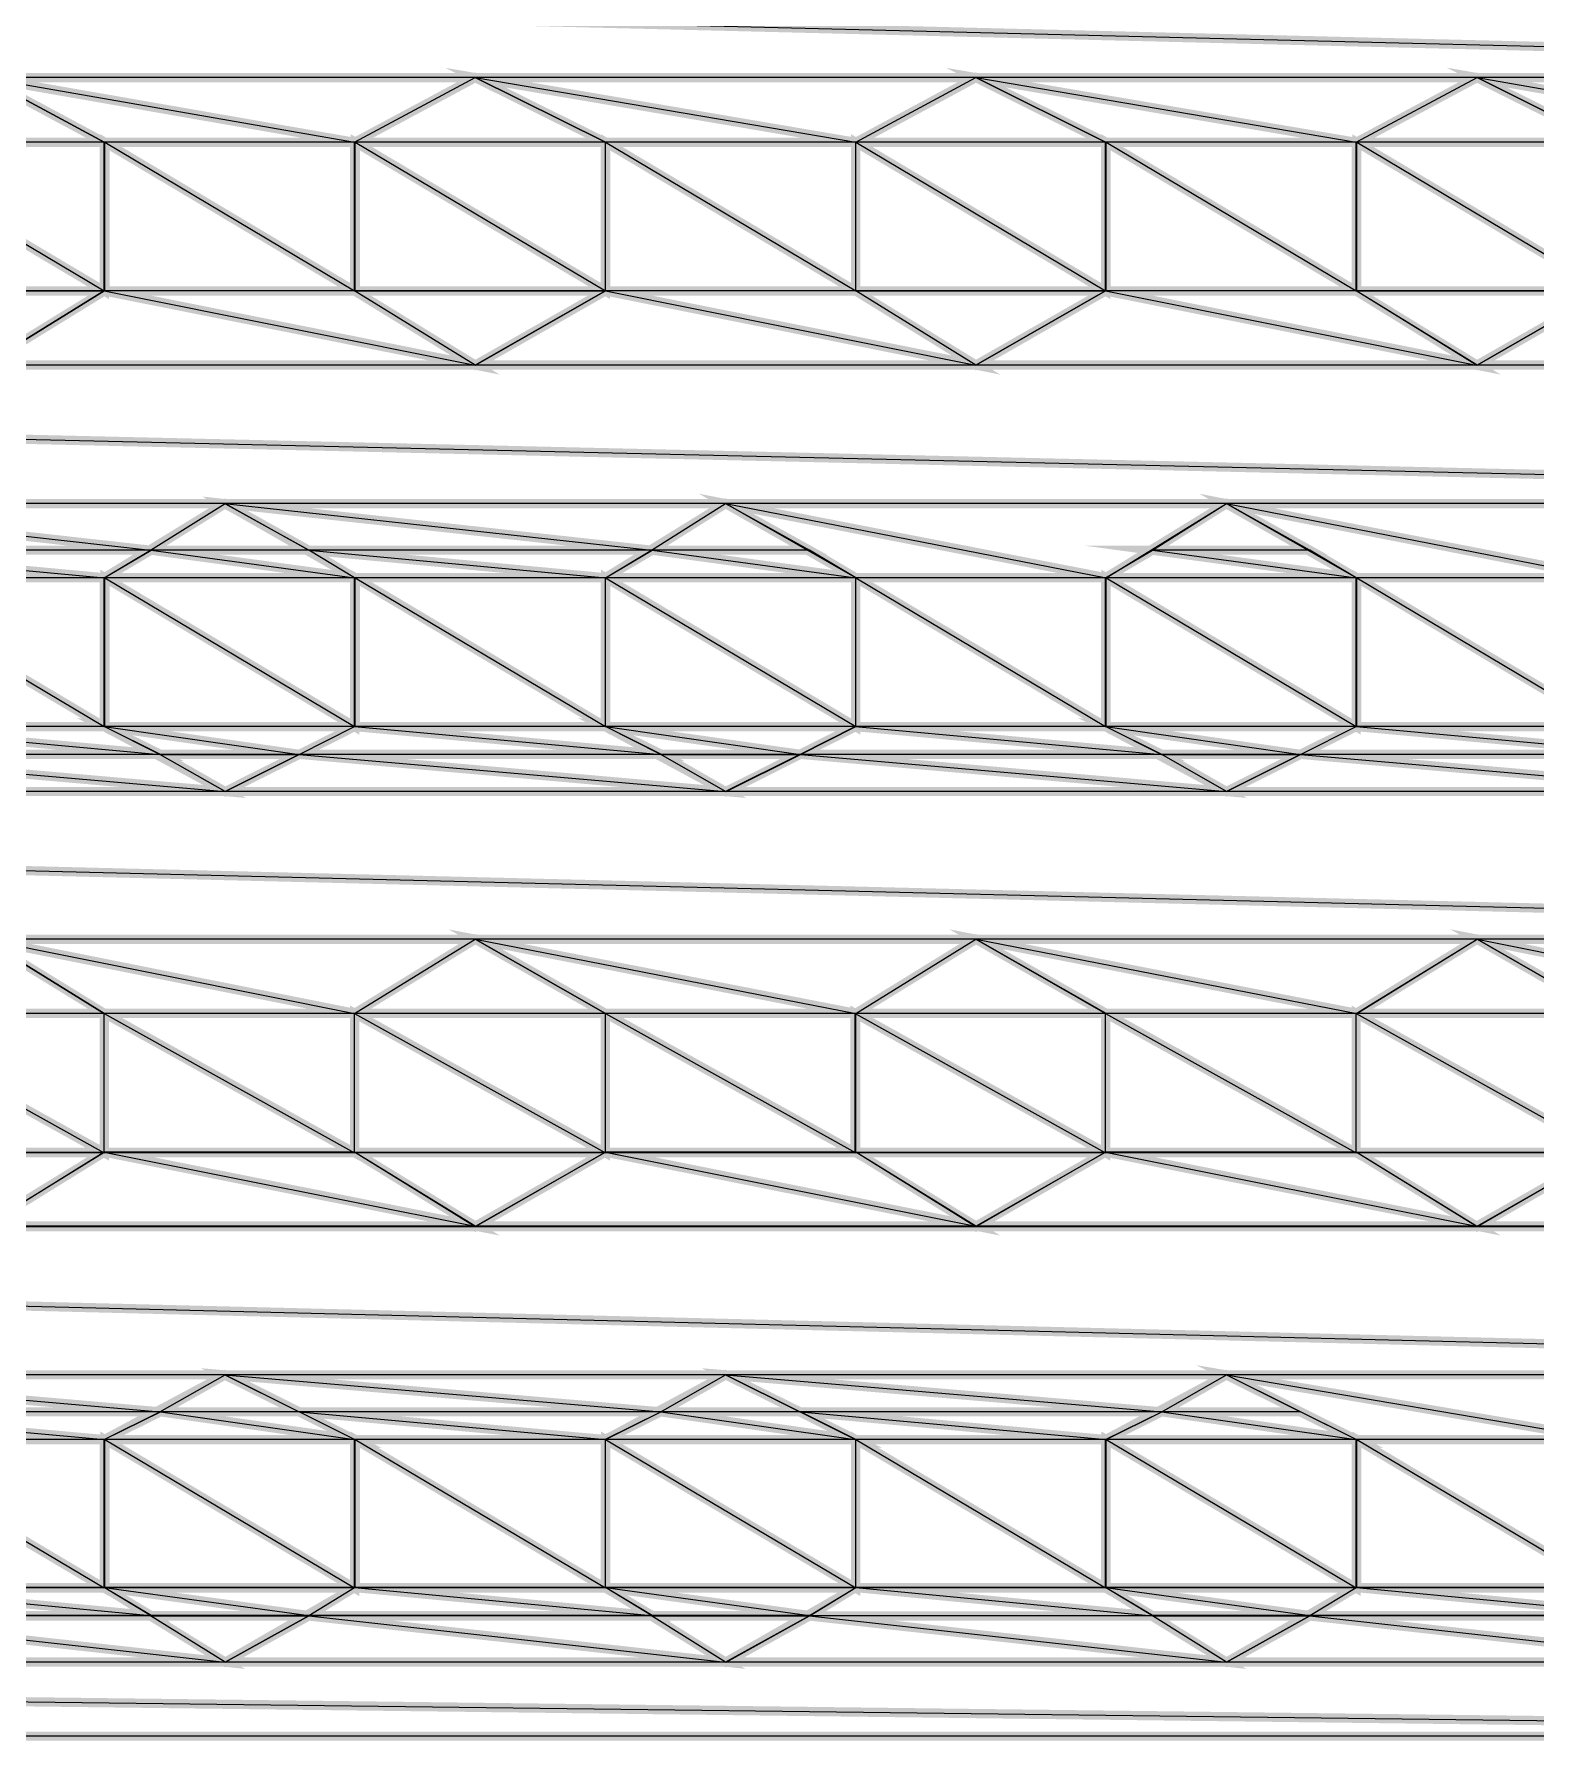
# Model space of a CAD drawing. Extents: x 0 to 210, y 0 to 297.
# Drawn here: x 188.66 to 195.53, y 147.31 to 155.12 of the extents above; entities that cross this region are included whole.
import ezdxf

# ---------------------------------------------------------------- set-up
doc = ezdxf.new("R2010")
doc.units = 0
doc.header["$MEASUREMENT"] = 0
for name, color, linetype in [('C00-00-00-BLACK', 7, 'Continuous'), ('C62-64-65', 252, 'Continuous'), ('C93-95-97', 253, 'Continuous')]:
    doc.layers.add(name, color=color, linetype=linetype)

msp = doc.modelspace()

# ---------------------------------------------------------------- linework, layer by layer
at = {"layer": 'C00-00-00-BLACK', "const_width": 0.0423}
for points in [[(188.433, 154.924), (188.984, 154.628)], [(190.129, 154.628), (190.681, 154.924)], [(190.681, 154.924), (191.276, 154.628)], [(192.421, 154.628), (192.971, 154.924)], [(192.971, 154.924), (193.564, 154.628)], [(194.71, 154.628), (195.263, 154.924)], [(195.263, 154.924), (195.855, 154.628)], [(188.984, 154.628), (188.984, 153.948)], [(190.129, 154.628), (190.129, 153.948)], [(191.276, 154.628), (191.276, 153.948)], [(192.421, 154.628), (192.421, 153.948)], [(193.564, 154.628), (193.564, 153.948)], [(194.71, 154.628), (194.71, 153.948)], [(188.433, 153.609), (188.984, 153.948)], [(190.129, 153.948), (190.681, 153.609)], [(190.681, 153.609), (191.276, 153.948)], [(192.421, 153.948), (192.971, 153.609)], [(192.971, 153.609), (193.564, 153.948)], [(194.71, 153.948), (195.263, 153.609)], [(195.263, 153.609), (195.855, 153.948)], [(188.984, 152.636), (189.537, 152.975)], [(189.537, 152.975), (190.129, 152.636)], [(191.276, 152.636), (191.826, 152.975)], [(191.826, 152.975), (192.421, 152.636)], [(193.564, 152.636), (194.117, 152.975)], [(194.117, 152.975), (194.71, 152.636)], [(188.984, 152.636), (188.984, 151.955)], [(190.129, 152.636), (190.129, 151.955)], [(191.276, 152.636), (191.276, 151.955)], [(192.421, 152.636), (192.421, 151.955)], [(193.564, 152.636), (193.564, 151.955)], [(194.71, 152.636), (194.71, 151.955)], [(188.984, 151.955), (189.537, 151.658)], [(189.537, 151.658), (190.129, 151.955)], [(191.276, 151.955), (191.826, 151.658)], [(191.826, 151.658), (192.421, 151.955)], [(193.564, 151.955), (194.117, 151.658)], [(194.117, 151.658), (194.71, 151.955)], [(188.433, 150.982), (188.984, 150.643)], [(190.129, 150.643), (190.681, 150.982)], [(190.681, 150.982), (191.276, 150.643)], [(192.421, 150.643), (192.971, 150.982)], [(192.971, 150.982), (193.564, 150.643)], [(194.71, 150.643), (195.263, 150.982)], [(195.263, 150.982), (195.855, 150.643)], [(188.984, 150.643), (188.984, 150.008)], [(190.129, 150.643), (190.129, 150.008)], [(191.276, 150.643), (191.276, 150.008)], [(192.421, 150.643), (192.421, 150.008)], [(193.564, 150.643), (193.564, 150.008)], [(194.71, 150.643), (194.71, 150.008)], [(188.433, 149.667), (188.984, 150.008)], [(190.129, 150.008), (190.681, 149.667)], [(190.681, 149.667), (191.276, 150.008)], [(192.421, 150.008), (192.971, 149.667)], [(192.971, 149.667), (193.564, 150.008)], [(194.71, 150.008), (195.263, 149.667)], [(195.263, 149.667), (195.855, 150.008)], [(188.984, 148.693), (189.537, 148.989)], [(189.537, 148.989), (190.129, 148.693)], [(191.276, 148.693), (191.826, 148.989)], [(191.826, 148.989), (192.421, 148.693)], [(193.564, 148.693), (194.117, 148.989)], [(194.117, 148.989), (194.71, 148.693)], [(188.984, 148.693), (188.984, 148.016)], [(190.129, 148.693), (190.129, 148.016)], [(191.276, 148.693), (191.276, 148.016)], [(192.421, 148.693), (192.421, 148.016)], [(193.564, 148.693), (193.564, 148.016)], [(194.71, 148.693), (194.71, 148.016)], [(188.984, 148.016), (189.537, 147.675)], [(189.537, 147.675), (190.129, 148.016)], [(191.276, 148.016), (191.826, 147.675)], [(191.826, 147.675), (192.421, 148.016)], [(193.564, 148.016), (194.117, 147.675)], [(194.117, 147.675), (194.71, 148.016)], [(201.327, 147.336), (173.972, 147.336)]]:
    msp.add_lwpolyline(points, dxfattribs=at)
at = {"layer": 'C62-64-65', "const_width": 0.0423}
for points in [[(188.433, 154.924), (188.984, 154.628), (187.838, 154.628), (188.433, 154.924)], [(190.681, 154.924), (191.276, 154.628), (190.129, 154.628), (190.681, 154.924)], [(192.971, 154.924), (193.564, 154.628), (192.421, 154.628), (192.971, 154.924)], [(195.263, 154.924), (195.855, 154.628), (194.71, 154.628), (195.263, 154.924)], [(188.984, 154.628), (187.84, 154.628), (188.984, 153.948), (188.984, 154.628)], [(187.84, 154.628), (188.984, 153.948), (187.84, 153.948), (187.84, 154.628)], [(191.276, 154.628), (190.132, 154.628), (191.276, 153.948), (191.276, 154.628)], [(190.132, 154.628), (191.276, 153.948), (190.132, 153.948), (190.132, 154.628)], [(193.564, 154.628), (192.421, 154.628), (193.564, 153.948), (193.564, 154.628)], [(192.421, 154.628), (193.564, 153.948), (192.421, 153.948), (192.421, 154.628)], [(195.855, 154.628), (194.713, 154.628), (195.855, 153.948), (195.855, 154.628)], [(194.713, 154.628), (195.855, 153.948), (194.713, 153.948), (194.713, 154.628)], [(187.838, 153.948), (188.984, 153.948), (188.433, 153.609), (187.838, 153.948)], [(190.129, 153.948), (191.276, 153.948), (190.681, 153.609), (190.129, 153.948)], [(192.421, 153.948), (193.564, 153.948), (192.971, 153.609), (192.421, 153.948)], [(194.71, 153.948), (195.855, 153.948), (195.263, 153.609), (194.71, 153.948)], [(189.537, 152.975), (189.919, 152.762), (189.195, 152.762), (189.537, 152.975)], [(191.826, 152.975), (192.209, 152.762), (191.487, 152.762), (191.826, 152.975)], [(194.117, 152.975), (194.498, 152.762), (193.778, 152.762), (194.117, 152.975)], [(189.919, 152.762), (189.198, 152.762), (190.129, 152.636), (189.919, 152.762)], [(189.198, 152.762), (190.129, 152.636), (188.984, 152.636), (189.198, 152.762)], [(192.209, 152.762), (191.49, 152.762), (192.421, 152.636), (192.209, 152.762)], [(191.49, 152.762), (192.421, 152.636), (191.276, 152.636), (191.49, 152.762)], [(194.498, 152.762), (193.778, 152.762), (194.71, 152.636), (194.498, 152.762)], [(193.778, 152.762), (194.71, 152.636), (193.564, 152.636), (193.778, 152.762)], [(190.129, 152.636), (188.987, 152.636), (190.129, 151.955), (190.129, 152.636)], [(188.987, 152.636), (190.129, 151.955), (188.987, 151.955), (188.987, 152.636)], [(192.421, 152.636), (191.277, 152.636), (192.421, 151.955), (192.421, 152.636)], [(191.277, 152.636), (192.421, 151.955), (191.277, 151.955), (191.277, 152.636)], [(194.71, 152.636), (193.566, 152.636), (194.71, 151.955), (194.71, 152.636)], [(193.566, 152.636), (194.71, 151.955), (193.566, 151.955), (193.566, 152.636)], [(190.129, 151.955), (188.984, 151.955), (189.876, 151.828), (190.129, 151.955)], [(188.984, 151.955), (189.876, 151.828), (189.241, 151.828), (188.984, 151.955)], [(192.421, 151.955), (191.276, 151.955), (192.168, 151.828), (192.421, 151.955)], [(191.276, 151.955), (192.168, 151.828), (191.532, 151.828), (191.276, 151.955)], [(194.71, 151.955), (193.564, 151.955), (194.455, 151.828), (194.71, 151.955)], [(193.564, 151.955), (194.455, 151.828), (193.821, 151.828), (193.564, 151.955)], [(189.238, 151.828), (189.876, 151.828), (189.537, 151.658), (189.238, 151.828)], [(191.529, 151.828), (192.165, 151.828), (191.826, 151.658), (191.529, 151.828)], [(193.821, 151.828), (194.455, 151.828), (194.117, 151.658), (193.821, 151.828)], [(188.433, 150.982), (188.984, 150.643), (187.838, 150.643), (188.433, 150.982)], [(190.681, 150.982), (191.276, 150.643), (190.129, 150.643), (190.681, 150.982)], [(192.971, 150.982), (193.564, 150.643), (192.421, 150.643), (192.971, 150.982)], [(195.263, 150.982), (195.855, 150.643), (194.71, 150.643), (195.263, 150.982)], [(188.984, 150.643), (187.838, 150.643), (188.984, 150.005), (188.984, 150.643)], [(187.838, 150.643), (188.984, 150.005), (187.838, 150.005), (187.838, 150.643)], [(191.276, 150.643), (190.129, 150.643), (191.276, 150.005), (191.276, 150.643)], [(190.129, 150.643), (191.276, 150.005), (190.129, 150.005), (190.129, 150.643)], [(193.564, 150.643), (192.418, 150.643), (193.564, 150.005), (193.564, 150.643)], [(192.418, 150.643), (193.564, 150.005), (192.418, 150.005), (192.418, 150.643)], [(195.855, 150.643), (194.71, 150.643), (195.855, 150.005), (195.855, 150.643)], [(194.71, 150.643), (195.855, 150.005), (194.71, 150.005), (194.71, 150.643)], [(187.838, 150.008), (188.984, 150.008), (188.433, 149.667), (187.838, 150.008)], [(190.129, 150.008), (191.276, 150.008), (190.681, 149.667), (190.129, 150.008)], [(192.421, 150.008), (193.564, 150.008), (192.971, 149.667), (192.421, 150.008)], [(194.71, 150.008), (195.855, 150.008), (195.263, 149.667), (194.71, 150.008)], [(189.537, 148.989), (189.876, 148.82), (189.238, 148.82), (189.537, 148.989)], [(191.826, 148.989), (192.165, 148.82), (191.529, 148.82), (191.826, 148.989)], [(194.117, 148.989), (194.455, 148.82), (193.821, 148.82), (194.117, 148.989)], [(189.241, 148.82), (190.129, 148.693), (188.984, 148.693), (189.241, 148.82)], [(189.876, 148.82), (189.241, 148.82), (190.129, 148.693), (189.876, 148.82)], [(191.529, 148.82), (192.418, 148.693), (191.273, 148.693), (191.529, 148.82)], [(192.165, 148.82), (191.529, 148.82), (192.418, 148.693), (192.165, 148.82)], [(193.821, 148.82), (194.71, 148.693), (193.564, 148.693), (193.821, 148.82)], [(194.455, 148.82), (193.821, 148.82), (194.71, 148.693), (194.455, 148.82)], [(190.129, 148.693), (188.987, 148.693), (190.129, 148.014), (190.129, 148.693)], [(188.987, 148.693), (190.129, 148.014), (188.987, 148.014), (188.987, 148.693)], [(192.421, 148.693), (191.277, 148.693), (192.421, 148.014), (192.421, 148.693)], [(191.277, 148.693), (192.421, 148.014), (191.277, 148.014), (191.277, 148.693)], [(194.71, 148.693), (193.566, 148.693), (194.71, 148.014), (194.71, 148.693)], [(193.566, 148.693), (194.71, 148.014), (193.566, 148.014), (193.566, 148.693)], [(188.984, 148.016), (189.919, 147.888), (189.198, 147.888), (188.984, 148.016)], [(191.276, 148.016), (192.209, 147.888), (191.49, 147.888), (191.276, 148.016)], [(193.564, 148.016), (194.498, 147.888), (193.778, 147.888), (193.564, 148.016)], [(190.129, 148.016), (188.984, 148.016), (189.919, 147.888), (190.129, 148.016)], [(192.421, 148.016), (191.276, 148.016), (192.209, 147.888), (192.421, 148.016)], [(194.71, 148.016), (193.564, 148.016), (194.498, 147.888), (194.71, 148.016)], [(189.195, 147.886), (189.919, 147.886), (189.537, 147.675), (189.195, 147.886)], [(191.487, 147.886), (192.209, 147.886), (191.826, 147.675), (191.487, 147.886)], [(193.778, 147.886), (194.498, 147.886), (194.117, 147.675), (193.778, 147.886)]]:
    msp.add_lwpolyline(points, close=True, dxfattribs=at)
at = {"layer": 'C62-64-65'}
for points in [[(188.433, 154.924), (188.984, 154.628), (187.838, 154.628), (188.433, 154.924)], [(190.681, 154.924), (191.276, 154.628), (190.129, 154.628), (190.681, 154.924)], [(192.971, 154.924), (193.564, 154.628), (192.421, 154.628), (192.971, 154.924)], [(195.263, 154.924), (195.855, 154.628), (194.71, 154.628), (195.263, 154.924)], [(188.984, 154.628), (187.84, 154.628), (188.984, 153.948), (188.984, 154.628)], [(187.84, 154.628), (188.984, 153.948), (187.84, 153.948), (187.84, 154.628)], [(191.276, 154.628), (190.132, 154.628), (191.276, 153.948), (191.276, 154.628)], [(190.132, 154.628), (191.276, 153.948), (190.132, 153.948), (190.132, 154.628)], [(193.564, 154.628), (192.421, 154.628), (193.564, 153.948), (193.564, 154.628)], [(192.421, 154.628), (193.564, 153.948), (192.421, 153.948), (192.421, 154.628)], [(195.855, 154.628), (194.713, 154.628), (195.855, 153.948), (195.855, 154.628)], [(194.713, 154.628), (195.855, 153.948), (194.713, 153.948), (194.713, 154.628)], [(187.838, 153.948), (188.984, 153.948), (188.433, 153.609), (187.838, 153.948)], [(190.129, 153.948), (191.276, 153.948), (190.681, 153.609), (190.129, 153.948)], [(192.421, 153.948), (193.564, 153.948), (192.971, 153.609), (192.421, 153.948)], [(194.71, 153.948), (195.855, 153.948), (195.263, 153.609), (194.71, 153.948)], [(189.537, 152.975), (189.919, 152.762), (189.195, 152.762), (189.537, 152.975)], [(191.826, 152.975), (192.209, 152.762), (191.487, 152.762), (191.826, 152.975)], [(194.117, 152.975), (194.498, 152.762), (193.778, 152.762), (194.117, 152.975)], [(189.198, 152.762), (190.129, 152.636), (188.984, 152.636), (189.198, 152.762)], [(189.919, 152.762), (189.198, 152.762), (190.129, 152.636), (189.919, 152.762)], [(191.49, 152.762), (192.421, 152.636), (191.276, 152.636), (191.49, 152.762)], [(192.209, 152.762), (191.49, 152.762), (192.421, 152.636), (192.209, 152.762)], [(193.778, 152.762), (194.71, 152.636), (193.564, 152.636), (193.778, 152.762)], [(194.498, 152.762), (193.778, 152.762), (194.71, 152.636), (194.498, 152.762)], [(190.129, 152.636), (188.987, 152.636), (190.129, 151.955), (190.129, 152.636)], [(188.987, 152.636), (190.129, 151.955), (188.987, 151.955), (188.987, 152.636)], [(192.421, 152.636), (191.277, 152.636), (192.421, 151.955), (192.421, 152.636)], [(191.277, 152.636), (192.421, 151.955), (191.277, 151.955), (191.277, 152.636)], [(194.71, 152.636), (193.566, 152.636), (194.71, 151.955), (194.71, 152.636)], [(193.566, 152.636), (194.71, 151.955), (193.566, 151.955), (193.566, 152.636)], [(190.129, 151.955), (188.984, 151.955), (189.876, 151.828), (190.129, 151.955)], [(188.984, 151.955), (189.876, 151.828), (189.241, 151.828), (188.984, 151.955)], [(192.421, 151.955), (191.276, 151.955), (192.168, 151.828), (192.421, 151.955)], [(191.276, 151.955), (192.168, 151.828), (191.532, 151.828), (191.276, 151.955)], [(194.71, 151.955), (193.564, 151.955), (194.455, 151.828), (194.71, 151.955)], [(193.564, 151.955), (194.455, 151.828), (193.821, 151.828), (193.564, 151.955)], [(189.238, 151.828), (189.876, 151.828), (189.537, 151.658), (189.238, 151.828)], [(191.529, 151.828), (192.165, 151.828), (191.826, 151.658), (191.529, 151.828)], [(193.821, 151.828), (194.455, 151.828), (194.117, 151.658), (193.821, 151.828)], [(188.433, 150.982), (188.984, 150.643), (187.838, 150.643), (188.433, 150.982)], [(190.681, 150.982), (191.276, 150.643), (190.129, 150.643), (190.681, 150.982)], [(192.971, 150.982), (193.564, 150.643), (192.421, 150.643), (192.971, 150.982)], [(195.263, 150.982), (195.855, 150.643), (194.71, 150.643), (195.263, 150.982)], [(188.984, 150.643), (187.838, 150.643), (188.984, 150.005), (188.984, 150.643)], [(187.838, 150.643), (188.984, 150.005), (187.838, 150.005), (187.838, 150.643)], [(191.276, 150.643), (190.129, 150.643), (191.276, 150.005), (191.276, 150.643)], [(190.129, 150.643), (191.276, 150.005), (190.129, 150.005), (190.129, 150.643)], [(193.564, 150.643), (192.418, 150.643), (193.564, 150.005), (193.564, 150.643)], [(192.418, 150.643), (193.564, 150.005), (192.418, 150.005), (192.418, 150.643)], [(195.855, 150.643), (194.71, 150.643), (195.855, 150.005), (195.855, 150.643)], [(194.71, 150.643), (195.855, 150.005), (194.71, 150.005), (194.71, 150.643)], [(187.838, 150.008), (188.984, 150.008), (188.433, 149.667), (187.838, 150.008)], [(190.129, 150.008), (191.276, 150.008), (190.681, 149.667), (190.129, 150.008)], [(192.421, 150.008), (193.564, 150.008), (192.971, 149.667), (192.421, 150.008)], [(194.71, 150.008), (195.855, 150.008), (195.263, 149.667), (194.71, 150.008)], [(189.537, 148.989), (189.876, 148.82), (189.238, 148.82), (189.537, 148.989)], [(191.826, 148.989), (192.165, 148.82), (191.529, 148.82), (191.826, 148.989)], [(194.117, 148.989), (194.455, 148.82), (193.821, 148.82), (194.117, 148.989)], [(189.241, 148.82), (190.129, 148.693), (188.984, 148.693), (189.241, 148.82)], [(189.876, 148.82), (189.241, 148.82), (190.129, 148.693), (189.876, 148.82)], [(191.529, 148.82), (192.418, 148.693), (191.273, 148.693), (191.529, 148.82)], [(192.165, 148.82), (191.529, 148.82), (192.418, 148.693), (192.165, 148.82)], [(193.821, 148.82), (194.71, 148.693), (193.564, 148.693), (193.821, 148.82)], [(194.455, 148.82), (193.821, 148.82), (194.71, 148.693), (194.455, 148.82)], [(190.129, 148.693), (188.987, 148.693), (190.129, 148.014), (190.129, 148.693)], [(188.987, 148.693), (190.129, 148.014), (188.987, 148.014), (188.987, 148.693)], [(192.421, 148.693), (191.277, 148.693), (192.421, 148.014), (192.421, 148.693)], [(191.277, 148.693), (192.421, 148.014), (191.277, 148.014), (191.277, 148.693)], [(194.71, 148.693), (193.566, 148.693), (194.71, 148.014), (194.71, 148.693)], [(193.566, 148.693), (194.71, 148.014), (193.566, 148.014), (193.566, 148.693)], [(190.129, 148.016), (188.984, 148.016), (189.919, 147.888), (190.129, 148.016)], [(188.984, 148.016), (189.919, 147.888), (189.198, 147.888), (188.984, 148.016)], [(192.421, 148.016), (191.276, 148.016), (192.209, 147.888), (192.421, 148.016)], [(191.276, 148.016), (192.209, 147.888), (191.49, 147.888), (191.276, 148.016)], [(194.71, 148.016), (193.564, 148.016), (194.498, 147.888), (194.71, 148.016)], [(193.564, 148.016), (194.498, 147.888), (193.778, 147.888), (193.564, 148.016)], [(189.195, 147.886), (189.919, 147.886), (189.537, 147.675), (189.195, 147.886)], [(191.487, 147.886), (192.209, 147.886), (191.826, 147.675), (191.487, 147.886)], [(193.778, 147.886), (194.498, 147.886), (194.117, 147.675), (193.778, 147.886)]]:
    msp.add_lwpolyline(points, close=True, dxfattribs=at)
at = {"layer": 'C93-95-97', "const_width": 0.0423}
for points in [[(173.972, 155.601), (201.327, 154.924), (173.972, 154.924), (173.972, 155.601)], [(201.327, 155.601), (173.972, 155.601), (201.327, 154.924), (201.327, 155.601)], [(190.681, 154.924), (188.433, 154.924), (190.129, 154.628), (190.681, 154.924)], [(188.433, 154.924), (190.129, 154.628), (188.984, 154.628), (188.433, 154.924)], [(192.971, 154.924), (190.681, 154.924), (192.421, 154.628), (192.971, 154.924)], [(190.681, 154.924), (192.421, 154.628), (191.276, 154.628), (190.681, 154.924)], [(195.263, 154.924), (192.971, 154.924), (194.71, 154.628), (195.263, 154.924)], [(192.971, 154.924), (194.71, 154.628), (193.564, 154.628), (192.971, 154.924)], [(197.551, 154.924), (195.263, 154.924), (196.959, 154.628), (197.551, 154.924)], [(195.263, 154.924), (196.959, 154.628), (195.855, 154.628), (195.263, 154.924)], [(190.129, 154.628), (188.987, 154.628), (190.129, 153.948), (190.129, 154.628)], [(188.987, 154.628), (190.129, 153.948), (188.987, 153.948), (188.987, 154.628)], [(192.421, 154.628), (191.277, 154.628), (192.421, 153.948), (192.421, 154.628)], [(191.277, 154.628), (192.421, 153.948), (191.277, 153.948), (191.277, 154.628)], [(194.71, 154.628), (193.566, 154.628), (194.71, 153.948), (194.71, 154.628)], [(193.566, 154.628), (194.71, 153.948), (193.566, 153.948), (193.566, 154.628)], [(188.984, 153.948), (190.681, 153.609), (188.433, 153.609), (188.984, 153.948)], [(190.129, 153.948), (188.984, 153.948), (190.681, 153.609), (190.129, 153.948)], [(191.276, 153.948), (192.971, 153.609), (190.682, 153.609), (191.276, 153.948)], [(192.421, 153.948), (191.276, 153.948), (192.971, 153.609), (192.421, 153.948)], [(193.564, 153.948), (195.26, 153.609), (192.971, 153.609), (193.564, 153.948)], [(194.71, 153.948), (193.564, 153.948), (195.26, 153.609), (194.71, 153.948)], [(195.855, 153.948), (197.551, 153.609), (195.263, 153.609), (195.855, 153.948)], [(173.972, 153.609), (201.327, 152.975), (173.972, 152.975), (173.972, 153.609)], [(201.327, 153.609), (173.972, 153.609), (201.327, 152.975), (201.327, 153.609)], [(189.537, 152.975), (187.288, 152.975), (189.195, 152.762), (189.537, 152.975)], [(187.288, 152.975), (189.195, 152.762), (187.627, 152.762), (187.288, 152.975)], [(191.826, 152.975), (189.534, 152.975), (191.487, 152.762), (191.826, 152.975)], [(189.534, 152.975), (191.487, 152.762), (189.919, 152.762), (189.534, 152.975)], [(194.117, 152.975), (191.826, 152.975), (193.566, 152.636), (194.117, 152.975)], [(191.826, 152.975), (193.566, 152.636), (192.421, 152.636), (191.826, 152.975)], [(196.405, 152.975), (194.115, 152.975), (195.855, 152.636), (196.405, 152.975)], [(194.115, 152.975), (195.855, 152.636), (194.71, 152.636), (194.115, 152.975)], [(189.195, 152.762), (187.627, 152.762), (188.984, 152.636), (189.195, 152.762)], [(187.627, 152.762), (188.984, 152.636), (187.838, 152.636), (187.627, 152.762)], [(191.487, 152.762), (189.919, 152.762), (191.276, 152.636), (191.487, 152.762)], [(189.919, 152.762), (191.276, 152.636), (190.129, 152.636), (189.919, 152.762)], [(188.984, 152.636), (187.84, 152.636), (188.984, 151.955), (188.984, 152.636)], [(187.84, 152.636), (188.984, 151.955), (187.84, 151.955), (187.84, 152.636)], [(191.276, 152.636), (190.132, 152.636), (191.276, 151.955), (191.276, 152.636)], [(190.132, 152.636), (191.276, 151.955), (190.132, 151.955), (190.132, 152.636)], [(193.564, 152.636), (192.421, 152.636), (193.564, 151.955), (193.564, 152.636)], [(192.421, 152.636), (193.564, 151.955), (192.421, 151.955), (192.421, 152.636)], [(195.855, 152.636), (194.713, 152.636), (195.855, 151.955), (195.855, 152.636)], [(194.713, 152.636), (195.855, 151.955), (194.713, 151.955), (194.713, 152.636)], [(188.984, 151.955), (187.838, 151.955), (189.238, 151.828), (188.984, 151.955)], [(187.838, 151.955), (189.238, 151.828), (187.584, 151.828), (187.838, 151.955)], [(191.276, 151.955), (190.129, 151.955), (191.529, 151.828), (191.276, 151.955)], [(190.129, 151.955), (191.529, 151.828), (189.876, 151.828), (190.129, 151.955)], [(193.564, 151.955), (192.418, 151.955), (193.818, 151.828), (193.564, 151.955)], [(192.418, 151.955), (193.818, 151.828), (192.165, 151.828), (192.418, 151.955)], [(195.855, 151.955), (194.71, 151.955), (196.108, 151.828), (195.855, 151.955)], [(194.71, 151.955), (196.108, 151.828), (194.455, 151.828), (194.71, 151.955)], [(189.238, 151.828), (187.584, 151.828), (189.537, 151.658), (189.238, 151.828)], [(187.584, 151.828), (189.537, 151.658), (187.288, 151.658), (187.584, 151.828)], [(191.529, 151.828), (189.876, 151.828), (191.826, 151.658), (191.529, 151.828)], [(189.876, 151.828), (191.826, 151.658), (189.537, 151.658), (189.876, 151.828)], [(193.821, 151.828), (192.168, 151.828), (194.117, 151.658), (193.821, 151.828)], [(192.168, 151.828), (194.117, 151.658), (191.829, 151.658), (192.168, 151.828)], [(196.108, 151.828), (194.455, 151.828), (196.405, 151.658), (196.108, 151.828)], [(194.455, 151.828), (196.405, 151.658), (194.117, 151.658), (194.455, 151.828)], [(173.972, 151.658), (201.327, 150.982), (173.972, 150.982), (173.972, 151.658)], [(201.327, 151.658), (173.972, 151.658), (201.327, 150.982), (201.327, 151.658)], [(188.433, 150.982), (190.129, 150.643), (188.984, 150.643), (188.433, 150.982)], [(190.681, 150.982), (192.421, 150.643), (191.276, 150.643), (190.681, 150.982)], [(192.971, 150.982), (194.713, 150.643), (193.566, 150.643), (192.971, 150.982)], [(195.263, 150.982), (196.959, 150.643), (195.855, 150.643), (195.263, 150.982)], [(190.681, 150.982), (188.433, 150.982), (190.129, 150.643), (190.681, 150.982)], [(192.971, 150.982), (190.681, 150.982), (192.421, 150.643), (192.971, 150.982)], [(195.263, 150.982), (192.971, 150.982), (194.713, 150.643), (195.263, 150.982)], [(197.551, 150.982), (195.263, 150.982), (196.959, 150.643), (197.551, 150.982)], [(190.129, 150.643), (188.984, 150.643), (190.129, 150.005), (190.129, 150.643)], [(188.984, 150.643), (190.129, 150.005), (188.984, 150.005), (188.984, 150.643)], [(192.421, 150.643), (191.276, 150.643), (192.421, 150.005), (192.421, 150.643)], [(191.276, 150.643), (192.421, 150.005), (191.276, 150.005), (191.276, 150.643)], [(194.71, 150.643), (193.564, 150.643), (194.71, 150.005), (194.71, 150.643)], [(193.564, 150.643), (194.71, 150.005), (193.564, 150.005), (193.564, 150.643)], [(188.984, 150.008), (190.681, 149.67), (188.433, 149.67), (188.984, 150.008)], [(190.129, 150.008), (188.984, 150.008), (190.681, 149.67), (190.129, 150.008)], [(191.276, 150.008), (192.971, 149.67), (190.682, 149.67), (191.276, 150.008)], [(192.421, 150.008), (191.276, 150.008), (192.971, 149.67), (192.421, 150.008)], [(193.564, 150.008), (195.26, 149.67), (192.971, 149.67), (193.564, 150.008)], [(194.71, 150.008), (193.564, 150.008), (195.26, 149.67), (194.71, 150.008)], [(195.855, 150.008), (197.551, 149.67), (195.263, 149.67), (195.855, 150.008)], [(173.972, 149.667), (201.327, 148.989), (173.972, 148.989), (173.972, 149.667)], [(201.327, 149.667), (173.972, 149.667), (201.327, 148.989), (201.327, 149.667)], [(189.537, 148.989), (187.288, 148.989), (189.238, 148.82), (189.537, 148.989)], [(187.288, 148.989), (189.238, 148.82), (187.584, 148.82), (187.288, 148.989)], [(191.826, 148.989), (189.534, 148.989), (191.529, 148.82), (191.826, 148.989)], [(189.534, 148.989), (191.529, 148.82), (189.873, 148.82), (189.534, 148.989)], [(194.117, 148.989), (191.826, 148.989), (193.821, 148.82), (194.117, 148.989)], [(191.826, 148.989), (193.821, 148.82), (192.165, 148.82), (191.826, 148.989)], [(196.405, 148.989), (194.115, 148.989), (195.855, 148.693), (196.405, 148.989)], [(194.115, 148.989), (195.855, 148.693), (194.71, 148.693), (194.115, 148.989)], [(189.238, 148.82), (187.584, 148.82), (188.984, 148.693), (189.238, 148.82)], [(187.584, 148.82), (188.984, 148.693), (187.838, 148.693), (187.584, 148.82)], [(191.529, 148.82), (189.876, 148.82), (191.276, 148.693), (191.529, 148.82)], [(189.876, 148.82), (191.276, 148.693), (190.129, 148.693), (189.876, 148.82)], [(193.821, 148.82), (192.168, 148.82), (193.566, 148.693), (193.821, 148.82)], [(192.168, 148.82), (193.566, 148.693), (192.421, 148.693), (192.168, 148.82)], [(188.984, 148.693), (187.84, 148.693), (188.984, 148.014), (188.984, 148.693)], [(187.84, 148.693), (188.984, 148.014), (187.84, 148.014), (187.84, 148.693)], [(191.276, 148.693), (190.132, 148.693), (191.276, 148.014), (191.276, 148.693)], [(190.132, 148.693), (191.276, 148.014), (190.132, 148.014), (190.132, 148.693)], [(193.564, 148.693), (192.421, 148.693), (193.564, 148.014), (193.564, 148.693)], [(192.421, 148.693), (193.564, 148.014), (192.421, 148.014), (192.421, 148.693)], [(195.855, 148.693), (194.713, 148.693), (195.855, 148.014), (195.855, 148.693)], [(194.713, 148.693), (195.855, 148.014), (194.713, 148.014), (194.713, 148.693)], [(188.984, 148.016), (187.838, 148.016), (189.195, 147.888), (188.984, 148.016)], [(187.838, 148.016), (189.195, 147.888), (187.627, 147.888), (187.838, 148.016)], [(191.276, 148.016), (190.129, 148.016), (191.487, 147.888), (191.276, 148.016)], [(190.129, 148.016), (191.487, 147.888), (189.919, 147.888), (190.129, 148.016)], [(193.564, 148.016), (192.421, 148.016), (193.778, 147.886), (193.564, 148.016)], [(192.421, 148.016), (193.778, 147.886), (192.209, 147.886), (192.421, 148.016)], [(195.855, 148.016), (194.71, 148.016), (196.067, 147.888), (195.855, 148.016)], [(194.71, 148.016), (196.067, 147.888), (194.498, 147.888), (194.71, 148.016)], [(187.627, 147.886), (189.537, 147.675), (187.288, 147.675), (187.627, 147.886)], [(189.195, 147.886), (187.627, 147.886), (189.537, 147.675), (189.195, 147.886)], [(189.919, 147.886), (191.826, 147.675), (189.537, 147.675), (189.919, 147.886)], [(191.487, 147.886), (189.919, 147.886), (191.826, 147.675), (191.487, 147.886)], [(192.209, 147.886), (194.117, 147.675), (191.829, 147.675), (192.209, 147.886)], [(193.778, 147.886), (192.209, 147.886), (194.117, 147.675), (193.778, 147.886)], [(194.498, 147.886), (196.405, 147.675), (194.117, 147.675), (194.498, 147.886)], [(196.067, 147.886), (194.498, 147.886), (196.405, 147.675), (196.067, 147.886)], [(173.972, 147.675), (201.327, 147.336), (173.972, 147.336), (173.972, 147.675)], [(201.327, 147.675), (173.972, 147.675), (201.327, 147.336), (201.327, 147.675)]]:
    msp.add_lwpolyline(points, close=True, dxfattribs=at)
at = {"layer": 'C93-95-97'}
for points in [[(201.327, 155.601), (173.972, 155.601), (201.327, 154.924), (201.327, 155.601)], [(173.972, 155.601), (201.327, 154.924), (173.972, 154.924), (173.972, 155.601)], [(190.681, 154.924), (188.433, 154.924), (190.129, 154.628), (190.681, 154.924)], [(188.433, 154.924), (190.129, 154.628), (188.984, 154.628), (188.433, 154.924)], [(192.971, 154.924), (190.681, 154.924), (192.421, 154.628), (192.971, 154.924)], [(190.681, 154.924), (192.421, 154.628), (191.276, 154.628), (190.681, 154.924)], [(195.263, 154.924), (192.971, 154.924), (194.71, 154.628), (195.263, 154.924)], [(192.971, 154.924), (194.71, 154.628), (193.564, 154.628), (192.971, 154.924)], [(197.551, 154.924), (195.263, 154.924), (196.959, 154.628), (197.551, 154.924)], [(195.263, 154.924), (196.959, 154.628), (195.855, 154.628), (195.263, 154.924)], [(190.129, 154.628), (188.987, 154.628), (190.129, 153.948), (190.129, 154.628)], [(188.987, 154.628), (190.129, 153.948), (188.987, 153.948), (188.987, 154.628)], [(192.421, 154.628), (191.277, 154.628), (192.421, 153.948), (192.421, 154.628)], [(191.277, 154.628), (192.421, 153.948), (191.277, 153.948), (191.277, 154.628)], [(194.71, 154.628), (193.566, 154.628), (194.71, 153.948), (194.71, 154.628)], [(193.566, 154.628), (194.71, 153.948), (193.566, 153.948), (193.566, 154.628)], [(188.984, 153.948), (190.681, 153.609), (188.433, 153.609), (188.984, 153.948)], [(190.129, 153.948), (188.984, 153.948), (190.681, 153.609), (190.129, 153.948)], [(191.276, 153.948), (192.971, 153.609), (190.682, 153.609), (191.276, 153.948)], [(192.421, 153.948), (191.276, 153.948), (192.971, 153.609), (192.421, 153.948)], [(193.564, 153.948), (195.26, 153.609), (192.971, 153.609), (193.564, 153.948)], [(194.71, 153.948), (193.564, 153.948), (195.26, 153.609), (194.71, 153.948)], [(195.855, 153.948), (197.551, 153.609), (195.263, 153.609), (195.855, 153.948)], [(201.327, 153.609), (173.972, 153.609), (201.327, 152.975), (201.327, 153.609)], [(173.972, 153.609), (201.327, 152.975), (173.972, 152.975), (173.972, 153.609)], [(189.537, 152.975), (187.288, 152.975), (189.195, 152.762), (189.537, 152.975)], [(187.288, 152.975), (189.195, 152.762), (187.627, 152.762), (187.288, 152.975)], [(191.826, 152.975), (189.534, 152.975), (191.487, 152.762), (191.826, 152.975)], [(189.534, 152.975), (191.487, 152.762), (189.919, 152.762), (189.534, 152.975)], [(194.117, 152.975), (191.826, 152.975), (193.566, 152.636), (194.117, 152.975)], [(191.826, 152.975), (193.566, 152.636), (192.421, 152.636), (191.826, 152.975)], [(196.405, 152.975), (194.115, 152.975), (195.855, 152.636), (196.405, 152.975)], [(194.115, 152.975), (195.855, 152.636), (194.71, 152.636), (194.115, 152.975)], [(189.195, 152.762), (187.627, 152.762), (188.984, 152.636), (189.195, 152.762)], [(187.627, 152.762), (188.984, 152.636), (187.838, 152.636), (187.627, 152.762)], [(191.487, 152.762), (189.919, 152.762), (191.276, 152.636), (191.487, 152.762)], [(189.919, 152.762), (191.276, 152.636), (190.129, 152.636), (189.919, 152.762)], [(188.984, 152.636), (187.84, 152.636), (188.984, 151.955), (188.984, 152.636)], [(187.84, 152.636), (188.984, 151.955), (187.84, 151.955), (187.84, 152.636)], [(191.276, 152.636), (190.132, 152.636), (191.276, 151.955), (191.276, 152.636)], [(190.132, 152.636), (191.276, 151.955), (190.132, 151.955), (190.132, 152.636)], [(193.564, 152.636), (192.421, 152.636), (193.564, 151.955), (193.564, 152.636)], [(192.421, 152.636), (193.564, 151.955), (192.421, 151.955), (192.421, 152.636)], [(195.855, 152.636), (194.713, 152.636), (195.855, 151.955), (195.855, 152.636)], [(194.713, 152.636), (195.855, 151.955), (194.713, 151.955), (194.713, 152.636)], [(187.838, 151.955), (189.238, 151.828), (187.584, 151.828), (187.838, 151.955)], [(188.984, 151.955), (187.838, 151.955), (189.238, 151.828), (188.984, 151.955)], [(190.129, 151.955), (191.529, 151.828), (189.876, 151.828), (190.129, 151.955)], [(191.276, 151.955), (190.129, 151.955), (191.529, 151.828), (191.276, 151.955)], [(192.418, 151.955), (193.818, 151.828), (192.165, 151.828), (192.418, 151.955)], [(193.564, 151.955), (192.418, 151.955), (193.818, 151.828), (193.564, 151.955)], [(194.71, 151.955), (196.108, 151.828), (194.455, 151.828), (194.71, 151.955)], [(195.855, 151.955), (194.71, 151.955), (196.108, 151.828), (195.855, 151.955)], [(187.584, 151.828), (189.537, 151.658), (187.288, 151.658), (187.584, 151.828)], [(189.238, 151.828), (187.584, 151.828), (189.537, 151.658), (189.238, 151.828)], [(189.876, 151.828), (191.826, 151.658), (189.537, 151.658), (189.876, 151.828)], [(191.529, 151.828), (189.876, 151.828), (191.826, 151.658), (191.529, 151.828)], [(192.168, 151.828), (194.117, 151.658), (191.829, 151.658), (192.168, 151.828)], [(193.821, 151.828), (192.168, 151.828), (194.117, 151.658), (193.821, 151.828)], [(194.455, 151.828), (196.405, 151.658), (194.117, 151.658), (194.455, 151.828)], [(196.108, 151.828), (194.455, 151.828), (196.405, 151.658), (196.108, 151.828)], [(201.327, 151.658), (173.972, 151.658), (201.327, 150.982), (201.327, 151.658)], [(173.972, 151.658), (201.327, 150.982), (173.972, 150.982), (173.972, 151.658)], [(190.681, 150.982), (188.433, 150.982), (190.129, 150.643), (190.681, 150.982)], [(188.433, 150.982), (190.129, 150.643), (188.984, 150.643), (188.433, 150.982)], [(192.971, 150.982), (190.681, 150.982), (192.421, 150.643), (192.971, 150.982)], [(190.681, 150.982), (192.421, 150.643), (191.276, 150.643), (190.681, 150.982)], [(195.263, 150.982), (192.971, 150.982), (194.713, 150.643), (195.263, 150.982)], [(192.971, 150.982), (194.713, 150.643), (193.566, 150.643), (192.971, 150.982)], [(197.551, 150.982), (195.263, 150.982), (196.959, 150.643), (197.551, 150.982)], [(195.263, 150.982), (196.959, 150.643), (195.855, 150.643), (195.263, 150.982)], [(190.129, 150.643), (188.984, 150.643), (190.129, 150.005), (190.129, 150.643)], [(188.984, 150.643), (190.129, 150.005), (188.984, 150.005), (188.984, 150.643)], [(192.421, 150.643), (191.276, 150.643), (192.421, 150.005), (192.421, 150.643)], [(191.276, 150.643), (192.421, 150.005), (191.276, 150.005), (191.276, 150.643)], [(194.71, 150.643), (193.564, 150.643), (194.71, 150.005), (194.71, 150.643)], [(193.564, 150.643), (194.71, 150.005), (193.564, 150.005), (193.564, 150.643)], [(188.984, 150.008), (190.681, 149.67), (188.433, 149.67), (188.984, 150.008)], [(190.129, 150.008), (188.984, 150.008), (190.681, 149.67), (190.129, 150.008)], [(191.276, 150.008), (192.971, 149.67), (190.682, 149.67), (191.276, 150.008)], [(192.421, 150.008), (191.276, 150.008), (192.971, 149.67), (192.421, 150.008)], [(193.564, 150.008), (195.26, 149.67), (192.971, 149.67), (193.564, 150.008)], [(194.71, 150.008), (193.564, 150.008), (195.26, 149.67), (194.71, 150.008)], [(195.855, 150.008), (197.551, 149.67), (195.263, 149.67), (195.855, 150.008)], [(201.327, 149.667), (173.972, 149.667), (201.327, 148.989), (201.327, 149.667)], [(173.972, 149.667), (201.327, 148.989), (173.972, 148.989), (173.972, 149.667)], [(189.537, 148.989), (187.288, 148.989), (189.238, 148.82), (189.537, 148.989)], [(187.288, 148.989), (189.238, 148.82), (187.584, 148.82), (187.288, 148.989)], [(191.826, 148.989), (189.534, 148.989), (191.529, 148.82), (191.826, 148.989)], [(189.534, 148.989), (191.529, 148.82), (189.873, 148.82), (189.534, 148.989)], [(194.117, 148.989), (191.826, 148.989), (193.821, 148.82), (194.117, 148.989)], [(191.826, 148.989), (193.821, 148.82), (192.165, 148.82), (191.826, 148.989)], [(196.405, 148.989), (194.115, 148.989), (195.855, 148.693), (196.405, 148.989)], [(194.115, 148.989), (195.855, 148.693), (194.71, 148.693), (194.115, 148.989)], [(189.238, 148.82), (187.584, 148.82), (188.984, 148.693), (189.238, 148.82)], [(187.584, 148.82), (188.984, 148.693), (187.838, 148.693), (187.584, 148.82)], [(191.529, 148.82), (189.876, 148.82), (191.276, 148.693), (191.529, 148.82)], [(189.876, 148.82), (191.276, 148.693), (190.129, 148.693), (189.876, 148.82)], [(193.821, 148.82), (192.168, 148.82), (193.566, 148.693), (193.821, 148.82)], [(192.168, 148.82), (193.566, 148.693), (192.421, 148.693), (192.168, 148.82)], [(188.984, 148.693), (187.84, 148.693), (188.984, 148.014), (188.984, 148.693)], [(187.84, 148.693), (188.984, 148.014), (187.84, 148.014), (187.84, 148.693)], [(191.276, 148.693), (190.132, 148.693), (191.276, 148.014), (191.276, 148.693)], [(190.132, 148.693), (191.276, 148.014), (190.132, 148.014), (190.132, 148.693)], [(193.564, 148.693), (192.421, 148.693), (193.564, 148.014), (193.564, 148.693)], [(192.421, 148.693), (193.564, 148.014), (192.421, 148.014), (192.421, 148.693)], [(195.855, 148.693), (194.713, 148.693), (195.855, 148.014), (195.855, 148.693)], [(194.713, 148.693), (195.855, 148.014), (194.713, 148.014), (194.713, 148.693)], [(187.838, 148.016), (189.195, 147.888), (187.627, 147.888), (187.838, 148.016)], [(188.984, 148.016), (187.838, 148.016), (189.195, 147.888), (188.984, 148.016)], [(190.129, 148.016), (191.487, 147.888), (189.919, 147.888), (190.129, 148.016)], [(191.276, 148.016), (190.129, 148.016), (191.487, 147.888), (191.276, 148.016)], [(192.421, 148.016), (193.778, 147.886), (192.209, 147.886), (192.421, 148.016)], [(193.564, 148.016), (192.421, 148.016), (193.778, 147.886), (193.564, 148.016)], [(194.71, 148.016), (196.067, 147.888), (194.498, 147.888), (194.71, 148.016)], [(195.855, 148.016), (194.71, 148.016), (196.067, 147.888), (195.855, 148.016)], [(187.627, 147.886), (189.537, 147.675), (187.288, 147.675), (187.627, 147.886)], [(189.195, 147.886), (187.627, 147.886), (189.537, 147.675), (189.195, 147.886)], [(189.919, 147.886), (191.826, 147.675), (189.537, 147.675), (189.919, 147.886)], [(191.487, 147.886), (189.919, 147.886), (191.826, 147.675), (191.487, 147.886)], [(192.209, 147.886), (194.117, 147.675), (191.829, 147.675), (192.209, 147.886)], [(193.778, 147.886), (192.209, 147.886), (194.117, 147.675), (193.778, 147.886)], [(194.498, 147.886), (196.405, 147.675), (194.117, 147.675), (194.498, 147.886)], [(196.067, 147.886), (194.498, 147.886), (196.405, 147.675), (196.067, 147.886)], [(201.327, 147.675), (173.972, 147.675), (201.327, 147.336), (201.327, 147.675)], [(173.972, 147.675), (201.327, 147.336), (173.972, 147.336), (173.972, 147.675)]]:
    msp.add_lwpolyline(points, close=True, dxfattribs=at)

doc.saveas('drawing.dxf')
